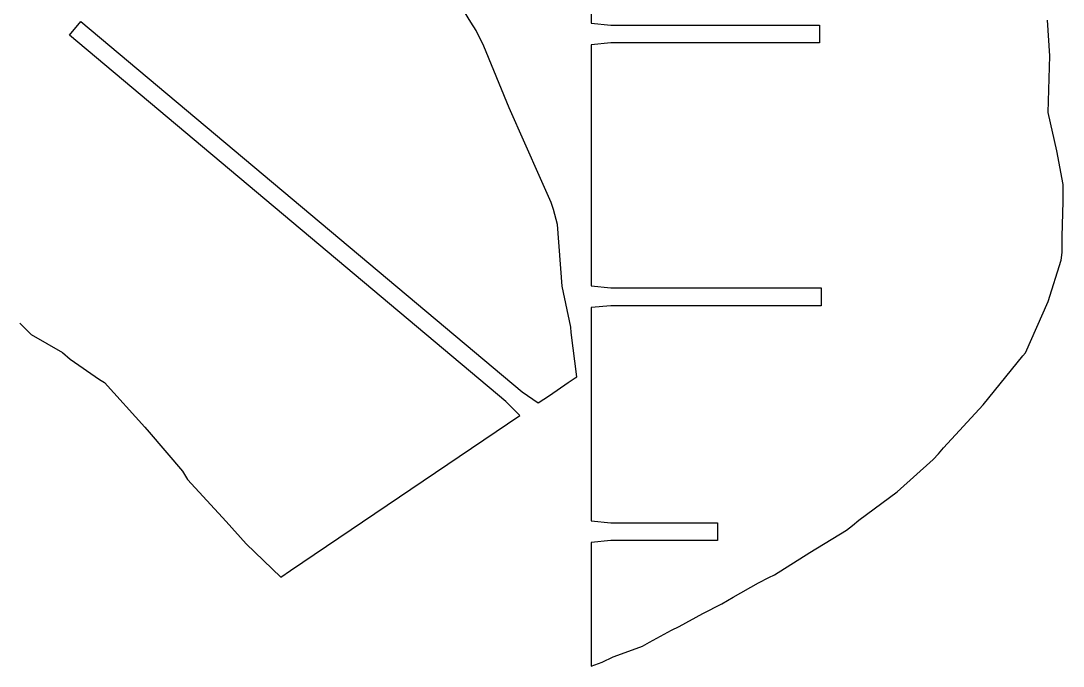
# Model space of a CAD drawing. Header units: inches. Extents: x -5 to 435, y 101 to 362.
# Drawn here: x 196.9 to 434.8, y 101.5 to 248.7 of the extents above; entities that cross this region are included whole.
import ezdxf

# ---------------------------------------------------------------- set-up
doc = ezdxf.new("R2010")
doc.units = ezdxf.units.IN
doc.header["$MEASUREMENT"] = 0
doc.layers.add('boundary', color=7, linetype='Continuous')

# ---------------------------------------------------------------- blocks, each defined once
blk = doc.blocks.new('block 39')
at = {"layer": 'boundary', "color": 5, "lineweight": 25, "true_color": 0x0000ff}
for points in [[(196.7, 179.73), (199.29, 177.18)], [(196.7, 179.73), (199.29, 177.18)], [(196.7, 179.73), (196.7, 179.73)], [(199.29, 177.18), (199.29, 177.18)]]:
    blk.add_lwpolyline(points, dxfattribs=at)
blk = doc.blocks.new('block 40')
at = {"layer": 'boundary', "color": 5, "lineweight": 25, "true_color": 0x0000ff}
for points in [[(199.29, 177.18), (206.43, 173.02)], [(199.29, 177.18), (206.43, 173.02)], [(199.29, 177.18), (199.29, 177.18)], [(206.43, 173.02), (206.43, 173.02)]]:
    blk.add_lwpolyline(points, dxfattribs=at)
blk = doc.blocks.new('block 41')
at = {"layer": 'boundary', "color": 5, "lineweight": 25, "true_color": 0x0000ff}
for points in [[(206.43, 173.02), (208.18, 171.53)], [(206.43, 173.02), (208.18, 171.53)], [(206.43, 173.02), (206.43, 173.02)], [(208.18, 171.53), (208.18, 171.53)]]:
    blk.add_lwpolyline(points, dxfattribs=at)
blk = doc.blocks.new('block 42')
at = {"layer": 'boundary', "color": 5, "lineweight": 25, "true_color": 0x0000ff}
for points in [[(208.18, 171.53), (214.85, 166.88)], [(208.18, 171.53), (214.85, 166.88)], [(208.18, 171.53), (208.18, 171.53)], [(214.85, 166.88), (214.85, 166.88)]]:
    blk.add_lwpolyline(points, dxfattribs=at)
blk = doc.blocks.new('block 43')
at = {"layer": 'boundary', "color": 5, "lineweight": 25, "true_color": 0x0000ff}
for points in [[(214.85, 166.88), (216.03, 166.19)], [(214.85, 166.88), (216.03, 166.19)], [(214.85, 166.88), (214.85, 166.88)], [(216.03, 166.19), (216.03, 166.19)]]:
    blk.add_lwpolyline(points, dxfattribs=at)
blk = doc.blocks.new('block 44')
at = {"layer": 'boundary', "color": 5, "lineweight": 25, "true_color": 0x0000ff}
for points in [[(216.03, 166.19), (225.19, 156.04)], [(216.03, 166.19), (225.19, 156.04)], [(216.03, 166.19), (216.03, 166.19)], [(225.19, 156.04), (225.19, 156.04)]]:
    blk.add_lwpolyline(points, dxfattribs=at)
blk = doc.blocks.new('block 45')
at = {"layer": 'boundary', "color": 5, "lineweight": 25, "true_color": 0x0000ff}
for points in [[(225.19, 156.04), (226.2, 154.86)], [(225.19, 156.04), (226.2, 154.86)], [(225.19, 156.04), (225.19, 156.04)], [(226.2, 154.86), (226.2, 154.86)]]:
    blk.add_lwpolyline(points, dxfattribs=at)
blk = doc.blocks.new('block 46')
at = {"layer": 'boundary', "color": 5, "lineweight": 25, "true_color": 0x0000ff}
for points in [[(226.2, 154.86), (233.79, 146.01)], [(226.2, 154.86), (233.79, 146.01)], [(226.2, 154.86), (226.2, 154.86)], [(233.79, 146.01), (233.79, 146.01)]]:
    blk.add_lwpolyline(points, dxfattribs=at)
blk = doc.blocks.new('block 47')
at = {"layer": 'boundary', "color": 5, "lineweight": 25, "true_color": 0x0000ff}
for points in [[(233.79, 146.01), (234.9, 144.06)], [(233.79, 146.01), (234.9, 144.06)], [(233.79, 146.01), (233.79, 146.01)], [(234.9, 144.06), (234.9, 144.06)]]:
    blk.add_lwpolyline(points, dxfattribs=at)
blk = doc.blocks.new('block 48')
at = {"layer": 'boundary', "color": 5, "lineweight": 25, "true_color": 0x0000ff}
for points in [[(234.9, 144.06), (243.75, 134.49)], [(234.9, 144.06), (243.75, 134.49)], [(234.9, 144.06), (234.9, 144.06)], [(243.75, 134.49), (243.75, 134.49)]]:
    blk.add_lwpolyline(points, dxfattribs=at)
blk = doc.blocks.new('block 49')
at = {"layer": 'boundary', "color": 5, "lineweight": 25, "true_color": 0x0000ff}
for points in [[(243.75, 134.49), (248.31, 129.4)], [(243.75, 134.49), (248.31, 129.4)], [(243.75, 134.49), (243.75, 134.49)], [(248.31, 129.4), (248.31, 129.4)]]:
    blk.add_lwpolyline(points, dxfattribs=at)
blk = doc.blocks.new('block 50')
at = {"layer": 'boundary', "color": 5, "lineweight": 25, "true_color": 0x0000ff}
for points in [[(248.31, 129.4), (256.22, 121.79)], [(248.31, 129.4), (256.22, 121.79)], [(248.31, 129.4), (248.31, 129.4)], [(256.22, 121.79), (256.22, 121.79)]]:
    blk.add_lwpolyline(points, dxfattribs=at)
blk = doc.blocks.new('block 51')
at = {"layer": 'boundary', "color": 5, "lineweight": 25, "true_color": 0x0000ff}
for points in [[(256.22, 121.79), (258.45, 123.29)], [(256.22, 121.79), (258.45, 123.29)], [(256.22, 121.79), (256.22, 121.79)], [(258.45, 123.29), (258.45, 123.29)]]:
    blk.add_lwpolyline(points, dxfattribs=at)
blk = doc.blocks.new('block 52')
at = {"layer": 'boundary', "color": 5, "lineweight": 25, "true_color": 0x0000ff}
for points in [[(258.45, 123.29), (310.74, 158.69)], [(258.45, 123.29), (310.74, 158.69)], [(310.74, 158.69), (310.74, 158.69)], [(258.45, 123.29), (258.45, 123.29)]]:
    blk.add_lwpolyline(points, dxfattribs=at)
blk = doc.blocks.new('block 53')
at = {"layer": 'boundary', "color": 5, "lineweight": 25, "true_color": 0x0000ff}
for points in [[(310.74, 158.69), (307.61, 161.89)], [(310.74, 158.69), (307.61, 161.89)], [(307.61, 161.89), (307.61, 161.89)], [(310.74, 158.69), (310.74, 158.69)]]:
    blk.add_lwpolyline(points, dxfattribs=at)
blk = doc.blocks.new('block 54')
at = {"layer": 'boundary', "color": 5, "lineweight": 25, "true_color": 0x0000ff}
for points in [[(307.61, 161.89), (208.03, 245.44)], [(307.61, 161.89), (208.03, 245.44)], [(208.03, 245.44), (208.03, 245.44)], [(307.61, 161.89), (307.61, 161.89)]]:
    blk.add_lwpolyline(points, dxfattribs=at)
blk = doc.blocks.new('block 55')
at = {"layer": 'boundary', "color": 5, "lineweight": 25, "true_color": 0x0000ff}
for points in [[(208.03, 245.44), (210.63, 248.55)], [(208.03, 245.44), (210.63, 248.55)], [(210.63, 248.55), (210.63, 248.55)], [(208.03, 245.44), (208.03, 245.44)]]:
    blk.add_lwpolyline(points, dxfattribs=at)
blk = doc.blocks.new('block 56')
at = {"layer": 'boundary', "color": 5, "lineweight": 25, "true_color": 0x0000ff}
for points in [[(210.63, 248.55), (311.29, 164.09)], [(210.63, 248.55), (311.29, 164.09)], [(210.63, 248.55), (210.63, 248.55)], [(311.29, 164.09), (311.29, 164.09)]]:
    blk.add_lwpolyline(points, dxfattribs=at)
blk = doc.blocks.new('block 57')
at = {"layer": 'boundary', "color": 5, "lineweight": 25, "true_color": 0x0000ff}
for points in [[(311.29, 164.09), (314.98, 161.56)], [(311.29, 164.09), (314.98, 161.56)], [(311.29, 164.09), (311.29, 164.09)], [(314.98, 161.56), (314.98, 161.56)]]:
    blk.add_lwpolyline(points, dxfattribs=at)
blk = doc.blocks.new('block 58')
at = {"layer": 'boundary', "color": 5, "lineweight": 25, "true_color": 0x0000ff}
for points in [[(314.98, 161.56), (317.51, 163.27)], [(314.98, 161.56), (317.51, 163.27)], [(317.51, 163.27), (317.51, 163.27)], [(314.98, 161.56), (314.98, 161.56)]]:
    blk.add_lwpolyline(points, dxfattribs=at)
blk = doc.blocks.new('block 59')
at = {"layer": 'boundary', "color": 5, "lineweight": 25, "true_color": 0x0000ff}
for points in [[(317.51, 163.27), (321.8, 166.18)], [(317.51, 163.27), (321.8, 166.18)], [(321.8, 166.18), (321.8, 166.18)], [(317.51, 163.27), (317.51, 163.27)]]:
    blk.add_lwpolyline(points, dxfattribs=at)
blk = doc.blocks.new('block 60')
at = {"layer": 'boundary', "color": 5, "lineweight": 25, "true_color": 0x0000ff}
for points in [[(321.8, 166.18), (322.94, 166.95)], [(321.8, 166.18), (322.94, 166.95)], [(322.94, 166.95), (322.94, 166.95)], [(321.8, 166.18), (321.8, 166.18)]]:
    blk.add_lwpolyline(points, dxfattribs=at)
blk = doc.blocks.new('block 61')
at = {"layer": 'boundary', "color": 5, "lineweight": 25, "true_color": 0x0000ff}
for points in [[(322.94, 166.95), (323.38, 167.24)], [(322.94, 166.95), (323.38, 167.24)], [(322.94, 166.95), (322.94, 166.95)], [(323.38, 167.24), (323.38, 167.24)]]:
    blk.add_lwpolyline(points, dxfattribs=at)
blk = doc.blocks.new('block 62')
at = {"layer": 'boundary', "color": 5, "lineweight": 25, "true_color": 0x0000ff}
for points in [[(323.38, 167.24), (323.8, 167.53)], [(323.38, 167.24), (323.8, 167.53)], [(323.38, 167.24), (323.38, 167.24)], [(323.8, 167.53), (323.8, 167.53)]]:
    blk.add_lwpolyline(points, dxfattribs=at)
blk = doc.blocks.new('block 63')
at = {"layer": 'boundary', "color": 5, "lineweight": 25, "true_color": 0x0000ff}
for points in [[(323.8, 167.53), (322.51, 177.62)], [(323.8, 167.53), (322.51, 177.62)], [(322.51, 177.62), (322.51, 177.62)], [(323.8, 167.53), (323.8, 167.53)]]:
    blk.add_lwpolyline(points, dxfattribs=at)
blk = doc.blocks.new('block 64')
at = {"layer": 'boundary', "color": 5, "lineweight": 25, "true_color": 0x0000ff}
for points in [[(322.51, 177.62), (322.38, 178.81)], [(322.51, 177.62), (322.38, 178.81)], [(322.38, 178.81), (322.38, 178.81)], [(322.51, 177.62), (322.51, 177.62)]]:
    blk.add_lwpolyline(points, dxfattribs=at)
blk = doc.blocks.new('block 65')
at = {"layer": 'boundary', "color": 5, "lineweight": 25, "true_color": 0x0000ff}
for points in [[(322.38, 178.81), (320.45, 188.22)], [(322.38, 178.81), (320.45, 188.22)], [(320.45, 188.22), (320.45, 188.22)], [(322.38, 178.81), (322.38, 178.81)]]:
    blk.add_lwpolyline(points, dxfattribs=at)
blk = doc.blocks.new('block 66')
at = {"layer": 'boundary', "color": 5, "lineweight": 25, "true_color": 0x0000ff}
for points in [[(320.45, 188.22), (319.4, 202.29)], [(320.45, 188.22), (319.4, 202.29)], [(319.4, 202.29), (319.4, 202.29)], [(320.45, 188.22), (320.45, 188.22)]]:
    blk.add_lwpolyline(points, dxfattribs=at)
blk = doc.blocks.new('block 67')
at = {"layer": 'boundary', "color": 5, "lineweight": 25, "true_color": 0x0000ff}
for points in [[(319.4, 202.29), (318.43, 205.71)], [(319.4, 202.29), (318.43, 205.71)], [(318.43, 205.71), (318.43, 205.71)], [(319.4, 202.29), (319.4, 202.29)]]:
    blk.add_lwpolyline(points, dxfattribs=at)
blk = doc.blocks.new('block 68')
at = {"layer": 'boundary', "color": 5, "lineweight": 25, "true_color": 0x0000ff}
for points in [[(318.43, 205.71), (317.96, 207.3)], [(318.43, 205.71), (317.96, 207.3)], [(317.96, 207.3), (317.96, 207.3)], [(318.43, 205.71), (318.43, 205.71)]]:
    blk.add_lwpolyline(points, dxfattribs=at)
blk = doc.blocks.new('block 69')
at = {"layer": 'boundary', "color": 5, "lineweight": 25, "true_color": 0x0000ff}
for points in [[(317.96, 207.3), (315.49, 212.76)], [(317.96, 207.3), (315.49, 212.76)], [(315.49, 212.76), (315.49, 212.76)], [(317.96, 207.3), (317.96, 207.3)]]:
    blk.add_lwpolyline(points, dxfattribs=at)
blk = doc.blocks.new('block 70')
at = {"layer": 'boundary', "color": 5, "lineweight": 25, "true_color": 0x0000ff}
for points in [[(315.49, 212.76), (308.32, 228.91)], [(315.49, 212.76), (308.32, 228.91)], [(308.32, 228.91), (308.32, 228.91)], [(315.49, 212.76), (315.49, 212.76)]]:
    blk.add_lwpolyline(points, dxfattribs=at)
blk = doc.blocks.new('block 71')
at = {"layer": 'boundary', "color": 5, "lineweight": 25, "true_color": 0x0000ff}
for points in [[(308.32, 228.91), (302.59, 242.99)], [(308.32, 228.91), (302.59, 242.99)], [(302.59, 242.99), (302.59, 242.99)], [(308.32, 228.91), (308.32, 228.91)]]:
    blk.add_lwpolyline(points, dxfattribs=at)
blk = doc.blocks.new('block 72')
at = {"layer": 'boundary', "color": 5, "lineweight": 25, "true_color": 0x0000ff}
for points in [[(302.59, 242.99), (300.79, 246.49)], [(302.59, 242.99), (300.79, 246.49)], [(300.79, 246.49), (300.79, 246.49)], [(302.59, 242.99), (302.59, 242.99)]]:
    blk.add_lwpolyline(points, dxfattribs=at)
blk = doc.blocks.new('block 73')
at = {"layer": 'boundary', "color": 5, "lineweight": 25, "true_color": 0x0000ff}
for points in [[(300.79, 246.49), (299.57, 248.46)], [(300.79, 246.49), (299.57, 248.46)], [(299.57, 248.46), (299.57, 248.46)], [(300.79, 246.49), (300.79, 246.49)]]:
    blk.add_lwpolyline(points, dxfattribs=at)
blk = doc.blocks.new('block 74')
at = {"layer": 'boundary', "color": 5, "lineweight": 25, "true_color": 0x0000ff}
for points in [[(299.57, 248.46), (291.45, 261.83)], [(299.57, 248.46), (291.45, 261.83)], [(291.45, 261.83), (291.45, 261.83)], [(299.57, 248.46), (299.57, 248.46)]]:
    blk.add_lwpolyline(points, dxfattribs=at)
blk = doc.blocks.new('block 149')
at = {"layer": 'boundary', "color": 5, "lineweight": 25, "true_color": 0x0000ff}
for points in [[(327.08, 296.65), (327.08, 248.2)], [(327.08, 296.65), (327.08, 248.2)], [(327.08, 296.65), (327.08, 296.65)], [(327.08, 248.2), (327.08, 248.2)]]:
    blk.add_lwpolyline(points, dxfattribs=at)
blk = doc.blocks.new('block 150')
at = {"layer": 'boundary', "color": 5, "lineweight": 25, "true_color": 0x0000ff}
for points in [[(327.08, 248.2), (331.54, 247.76)], [(327.08, 248.2), (331.54, 247.76)], [(327.08, 248.2), (327.08, 248.2)], [(331.54, 247.76), (331.54, 247.76)]]:
    blk.add_lwpolyline(points, dxfattribs=at)
blk = doc.blocks.new('block 151')
at = {"layer": 'boundary', "color": 5, "lineweight": 25, "true_color": 0x0000ff}
for points in [[(331.54, 247.76), (379.12, 247.76)], [(331.54, 247.76), (379.12, 247.76)], [(331.54, 247.76), (331.54, 247.76)], [(379.12, 247.76), (379.12, 247.76)]]:
    blk.add_lwpolyline(points, dxfattribs=at)
blk = doc.blocks.new('block 152')
at = {"layer": 'boundary', "color": 5, "lineweight": 25, "true_color": 0x0000ff}
for points in [[(379.12, 247.76), (379.12, 243.71)], [(379.12, 247.76), (379.12, 243.71)], [(379.12, 247.76), (379.12, 247.76)], [(379.12, 243.71), (379.12, 243.71)]]:
    blk.add_lwpolyline(points, dxfattribs=at)
blk = doc.blocks.new('block 153')
at = {"layer": 'boundary', "color": 5, "lineweight": 25, "true_color": 0x0000ff}
for points in [[(379.12, 243.71), (331.54, 243.71)], [(379.12, 243.71), (331.54, 243.71)], [(331.54, 243.71), (331.54, 243.71)], [(379.12, 243.71), (379.12, 243.71)]]:
    blk.add_lwpolyline(points, dxfattribs=at)
blk = doc.blocks.new('block 154')
at = {"layer": 'boundary', "color": 5, "lineweight": 25, "true_color": 0x0000ff}
for points in [[(331.54, 243.71), (327.08, 243.27)], [(331.54, 243.71), (327.08, 243.27)], [(327.08, 243.27), (327.08, 243.27)], [(331.54, 243.71), (331.54, 243.71)]]:
    blk.add_lwpolyline(points, dxfattribs=at)
blk = doc.blocks.new('block 155')
at = {"layer": 'boundary', "color": 5, "lineweight": 25, "true_color": 0x0000ff}
for points in [[(327.08, 243.27), (327.08, 188.23)], [(327.08, 243.27), (327.08, 188.23)], [(327.08, 243.27), (327.08, 243.27)], [(327.08, 188.23), (327.08, 188.23)]]:
    blk.add_lwpolyline(points, dxfattribs=at)
blk = doc.blocks.new('block 156')
at = {"layer": 'boundary', "color": 5, "lineweight": 25, "true_color": 0x0000ff}
for points in [[(327.08, 188.23), (331.54, 187.79)], [(327.08, 188.23), (331.54, 187.79)], [(327.08, 188.23), (327.08, 188.23)], [(331.54, 187.79), (331.54, 187.79)]]:
    blk.add_lwpolyline(points, dxfattribs=at)
blk = doc.blocks.new('block 157')
at = {"layer": 'boundary', "color": 5, "lineweight": 25, "true_color": 0x0000ff}
for points in [[(331.54, 187.79), (379.53, 187.79)], [(331.54, 187.79), (379.53, 187.79)], [(331.54, 187.79), (331.54, 187.79)], [(379.53, 187.79), (379.53, 187.79)]]:
    blk.add_lwpolyline(points, dxfattribs=at)
blk = doc.blocks.new('block 158')
at = {"layer": 'boundary', "color": 5, "lineweight": 25, "true_color": 0x0000ff}
for points in [[(379.53, 187.79), (379.53, 183.74)], [(379.53, 187.79), (379.53, 183.74)], [(379.53, 187.79), (379.53, 187.79)], [(379.53, 183.74), (379.53, 183.74)]]:
    blk.add_lwpolyline(points, dxfattribs=at)
blk = doc.blocks.new('block 159')
at = {"layer": 'boundary', "color": 5, "lineweight": 25, "true_color": 0x0000ff}
for points in [[(379.53, 183.74), (331.54, 183.74)], [(379.53, 183.74), (331.54, 183.74)], [(331.54, 183.74), (331.54, 183.74)], [(379.53, 183.74), (379.53, 183.74)]]:
    blk.add_lwpolyline(points, dxfattribs=at)
blk = doc.blocks.new('block 160')
at = {"layer": 'boundary', "color": 5, "lineweight": 25, "true_color": 0x0000ff}
for points in [[(331.54, 183.74), (327.08, 183.3)], [(331.54, 183.74), (327.08, 183.3)], [(327.08, 183.3), (327.08, 183.3)], [(331.54, 183.74), (331.54, 183.74)]]:
    blk.add_lwpolyline(points, dxfattribs=at)
blk = doc.blocks.new('block 161')
at = {"layer": 'boundary', "color": 5, "lineweight": 25, "true_color": 0x0000ff}
for points in [[(327.08, 183.3), (327.08, 134.65)], [(327.08, 183.3), (327.08, 134.65)], [(327.08, 183.3), (327.08, 183.3)], [(327.08, 134.65), (327.08, 134.65)]]:
    blk.add_lwpolyline(points, dxfattribs=at)
blk = doc.blocks.new('block 162')
at = {"layer": 'boundary', "color": 5, "lineweight": 25, "true_color": 0x0000ff}
for points in [[(327.08, 134.65), (331.54, 134.21)], [(327.08, 134.65), (331.54, 134.21)], [(327.08, 134.65), (327.08, 134.65)], [(331.54, 134.21), (331.54, 134.21)]]:
    blk.add_lwpolyline(points, dxfattribs=at)
blk = doc.blocks.new('block 163')
at = {"layer": 'boundary', "color": 5, "lineweight": 25, "true_color": 0x0000ff}
for points in [[(331.54, 134.21), (355.91, 134.21)], [(331.54, 134.21), (355.91, 134.21)], [(331.54, 134.21), (331.54, 134.21)], [(355.91, 134.21), (355.91, 134.21)]]:
    blk.add_lwpolyline(points, dxfattribs=at)
blk = doc.blocks.new('block 164')
at = {"layer": 'boundary', "color": 5, "lineweight": 25, "true_color": 0x0000ff}
for points in [[(355.91, 134.21), (355.91, 130.15)], [(355.91, 134.21), (355.91, 130.15)], [(355.91, 134.21), (355.91, 134.21)], [(355.91, 130.15), (355.91, 130.15)]]:
    blk.add_lwpolyline(points, dxfattribs=at)
blk = doc.blocks.new('block 165')
at = {"layer": 'boundary', "color": 5, "lineweight": 25, "true_color": 0x0000ff}
for points in [[(355.91, 130.15), (331.54, 130.15)], [(355.91, 130.15), (331.54, 130.15)], [(331.54, 130.15), (331.54, 130.15)], [(355.91, 130.15), (355.91, 130.15)]]:
    blk.add_lwpolyline(points, dxfattribs=at)
blk = doc.blocks.new('block 166')
at = {"layer": 'boundary', "color": 5, "lineweight": 25, "true_color": 0x0000ff}
for points in [[(331.54, 130.15), (327.08, 129.71)], [(331.54, 130.15), (327.08, 129.71)], [(327.08, 129.71), (327.08, 129.71)], [(331.54, 130.15), (331.54, 130.15)]]:
    blk.add_lwpolyline(points, dxfattribs=at)
blk = doc.blocks.new('block 167')
at = {"layer": 'boundary', "color": 5, "lineweight": 25, "true_color": 0x0000ff}
for points in [[(327.08, 129.71), (327.08, 101.49)], [(327.08, 129.71), (327.08, 101.49)], [(327.08, 129.71), (327.08, 129.71)], [(327.08, 101.49), (327.08, 101.49)]]:
    blk.add_lwpolyline(points, dxfattribs=at)
blk = doc.blocks.new('block 168')
at = {"layer": 'boundary', "color": 5, "lineweight": 25, "true_color": 0x0000ff}
for points in [[(327.08, 101.49), (329.58, 102.38)], [(327.08, 101.49), (329.58, 102.38)], [(329.58, 102.38), (329.58, 102.38)], [(327.08, 101.49), (327.08, 101.49)]]:
    blk.add_lwpolyline(points, dxfattribs=at)
blk = doc.blocks.new('block 169')
at = {"layer": 'boundary', "color": 5, "lineweight": 25, "true_color": 0x0000ff}
for points in [[(329.58, 102.38), (332.06, 103.59)], [(329.58, 102.38), (332.06, 103.59)], [(329.58, 102.38), (329.58, 102.38)], [(332.06, 103.59), (332.06, 103.59)]]:
    blk.add_lwpolyline(points, dxfattribs=at)
blk = doc.blocks.new('block 170')
at = {"layer": 'boundary', "color": 5, "lineweight": 25, "true_color": 0x0000ff}
for points in [[(332.06, 103.59), (338.19, 105.79)], [(332.06, 103.59), (338.19, 105.79)], [(338.19, 105.79), (338.19, 105.79)], [(332.06, 103.59), (332.06, 103.59)]]:
    blk.add_lwpolyline(points, dxfattribs=at)
blk = doc.blocks.new('block 171')
at = {"layer": 'boundary', "color": 5, "lineweight": 25, "true_color": 0x0000ff}
for points in [[(338.19, 105.79), (338.75, 106.08)], [(338.19, 105.79), (338.75, 106.08)], [(338.19, 105.79), (338.19, 105.79)], [(338.75, 106.08), (338.75, 106.08)]]:
    blk.add_lwpolyline(points, dxfattribs=at)
blk = doc.blocks.new('block 172')
at = {"layer": 'boundary', "color": 5, "lineweight": 25, "true_color": 0x0000ff}
for points in [[(338.75, 106.08), (340.34, 106.99)], [(338.75, 106.08), (340.34, 106.99)], [(338.75, 106.08), (338.75, 106.08)], [(340.34, 106.99), (340.34, 106.99)]]:
    blk.add_lwpolyline(points, dxfattribs=at)
blk = doc.blocks.new('block 173')
at = {"layer": 'boundary', "color": 5, "lineweight": 25, "true_color": 0x0000ff}
for points in [[(340.34, 106.99), (345.4, 109.69)], [(340.34, 106.99), (345.4, 109.69)], [(345.4, 109.69), (345.4, 109.69)], [(340.34, 106.99), (340.34, 106.99)]]:
    blk.add_lwpolyline(points, dxfattribs=at)
blk = doc.blocks.new('block 174')
at = {"layer": 'boundary', "color": 5, "lineweight": 25, "true_color": 0x0000ff}
for points in [[(345.4, 109.69), (347.12, 110.54)], [(345.4, 109.69), (347.12, 110.54)], [(345.4, 109.69), (345.4, 109.69)], [(347.12, 110.54), (347.12, 110.54)]]:
    blk.add_lwpolyline(points, dxfattribs=at)
blk = doc.blocks.new('block 175')
at = {"layer": 'boundary', "color": 5, "lineweight": 25, "true_color": 0x0000ff}
for points in [[(347.12, 110.54), (352.52, 113.51)], [(347.12, 110.54), (352.52, 113.51)], [(352.52, 113.51), (352.52, 113.51)], [(347.12, 110.54), (347.12, 110.54)]]:
    blk.add_lwpolyline(points, dxfattribs=at)
blk = doc.blocks.new('block 176')
at = {"layer": 'boundary', "color": 5, "lineweight": 25, "true_color": 0x0000ff}
for points in [[(352.52, 113.51), (356.84, 115.7)], [(352.52, 113.51), (356.84, 115.7)], [(356.84, 115.7), (356.84, 115.7)], [(352.52, 113.51), (352.52, 113.51)]]:
    blk.add_lwpolyline(points, dxfattribs=at)
blk = doc.blocks.new('block 177')
at = {"layer": 'boundary', "color": 5, "lineweight": 25, "true_color": 0x0000ff}
for points in [[(356.84, 115.7), (359.47, 117.24)], [(356.84, 115.7), (359.47, 117.24)], [(359.47, 117.24), (359.47, 117.24)], [(356.84, 115.7), (356.84, 115.7)]]:
    blk.add_lwpolyline(points, dxfattribs=at)
blk = doc.blocks.new('block 178')
at = {"layer": 'boundary', "color": 5, "lineweight": 25, "true_color": 0x0000ff}
for points in [[(359.47, 117.24), (365.23, 120.52)], [(359.47, 117.24), (365.23, 120.52)], [(365.23, 120.52), (365.23, 120.52)], [(359.47, 117.24), (359.47, 117.24)]]:
    blk.add_lwpolyline(points, dxfattribs=at)
blk = doc.blocks.new('block 179')
at = {"layer": 'boundary', "color": 5, "lineweight": 25, "true_color": 0x0000ff}
for points in [[(365.23, 120.52), (367.61, 121.75)], [(365.23, 120.52), (367.61, 121.75)], [(367.61, 121.75), (367.61, 121.75)], [(365.23, 120.52), (365.23, 120.52)]]:
    blk.add_lwpolyline(points, dxfattribs=at)
blk = doc.blocks.new('block 180')
at = {"layer": 'boundary', "color": 5, "lineweight": 25, "true_color": 0x0000ff}
for points in [[(367.61, 121.75), (368.86, 122.32)], [(367.61, 121.75), (368.86, 122.32)], [(367.61, 121.75), (367.61, 121.75)], [(368.86, 122.32), (368.86, 122.32)]]:
    blk.add_lwpolyline(points, dxfattribs=at)
blk = doc.blocks.new('block 181')
at = {"layer": 'boundary', "color": 5, "lineweight": 25, "true_color": 0x0000ff}
for points in [[(368.86, 122.32), (376.98, 127.43)], [(368.86, 122.32), (376.98, 127.43)], [(376.98, 127.43), (376.98, 127.43)], [(368.86, 122.32), (368.86, 122.32)]]:
    blk.add_lwpolyline(points, dxfattribs=at)
blk = doc.blocks.new('block 182')
at = {"layer": 'boundary', "color": 5, "lineweight": 25, "true_color": 0x0000ff}
for points in [[(376.98, 127.43), (385.3, 132.5)], [(376.98, 127.43), (385.3, 132.5)], [(385.3, 132.5), (385.3, 132.5)], [(376.98, 127.43), (376.98, 127.43)]]:
    blk.add_lwpolyline(points, dxfattribs=at)
blk = doc.blocks.new('block 183')
at = {"layer": 'boundary', "color": 5, "lineweight": 25, "true_color": 0x0000ff}
for points in [[(385.3, 132.5), (386.66, 133.56)], [(385.3, 132.5), (386.66, 133.56)], [(386.66, 133.56), (386.66, 133.56)], [(385.3, 132.5), (385.3, 132.5)]]:
    blk.add_lwpolyline(points, dxfattribs=at)
blk = doc.blocks.new('block 184')
at = {"layer": 'boundary', "color": 5, "lineweight": 25, "true_color": 0x0000ff}
for points in [[(386.66, 133.56), (388.12, 134.83)], [(386.66, 133.56), (388.12, 134.83)], [(386.66, 133.56), (386.66, 133.56)], [(388.12, 134.83), (388.12, 134.83)]]:
    blk.add_lwpolyline(points, dxfattribs=at)
blk = doc.blocks.new('block 185')
at = {"layer": 'boundary', "color": 5, "lineweight": 25, "true_color": 0x0000ff}
for points in [[(388.12, 134.83), (396.87, 141.25)], [(388.12, 134.83), (396.87, 141.25)], [(396.87, 141.25), (396.87, 141.25)], [(388.12, 134.83), (388.12, 134.83)]]:
    blk.add_lwpolyline(points, dxfattribs=at)
blk = doc.blocks.new('block 186')
at = {"layer": 'boundary', "color": 5, "lineweight": 25, "true_color": 0x0000ff}
for points in [[(396.87, 141.25), (405.08, 148.66)], [(396.87, 141.25), (405.08, 148.66)], [(405.08, 148.66), (405.08, 148.66)], [(396.87, 141.25), (396.87, 141.25)]]:
    blk.add_lwpolyline(points, dxfattribs=at)
blk = doc.blocks.new('block 187')
at = {"layer": 'boundary', "color": 5, "lineweight": 25, "true_color": 0x0000ff}
for points in [[(405.08, 148.66), (406.31, 149.95)], [(405.08, 148.66), (406.31, 149.95)], [(406.31, 149.95), (406.31, 149.95)], [(405.08, 148.66), (405.08, 148.66)]]:
    blk.add_lwpolyline(points, dxfattribs=at)
blk = doc.blocks.new('block 188')
at = {"layer": 'boundary', "color": 5, "lineweight": 25, "true_color": 0x0000ff}
for points in [[(406.31, 149.95), (407.44, 151.33)], [(406.31, 149.95), (407.44, 151.33)], [(406.31, 149.95), (406.31, 149.95)], [(407.44, 151.33), (407.44, 151.33)]]:
    blk.add_lwpolyline(points, dxfattribs=at)
blk = doc.blocks.new('block 189')
at = {"layer": 'boundary', "color": 5, "lineweight": 25, "true_color": 0x0000ff}
for points in [[(407.44, 151.33), (416.53, 161.14)], [(407.44, 151.33), (416.53, 161.14)], [(416.53, 161.14), (416.53, 161.14)], [(407.44, 151.33), (407.44, 151.33)]]:
    blk.add_lwpolyline(points, dxfattribs=at)
blk = doc.blocks.new('block 190')
at = {"layer": 'boundary', "color": 5, "lineweight": 25, "true_color": 0x0000ff}
for points in [[(416.53, 161.14), (425.58, 172.29)], [(416.53, 161.14), (425.58, 172.29)], [(425.58, 172.29), (425.58, 172.29)], [(416.53, 161.14), (416.53, 161.14)]]:
    blk.add_lwpolyline(points, dxfattribs=at)
blk = doc.blocks.new('block 191')
at = {"layer": 'boundary', "color": 5, "lineweight": 25, "true_color": 0x0000ff}
for points in [[(425.58, 172.29), (426.13, 173.01)], [(425.58, 172.29), (426.13, 173.01)], [(425.58, 172.29), (425.58, 172.29)], [(426.13, 173.01), (426.13, 173.01)]]:
    blk.add_lwpolyline(points, dxfattribs=at)
blk = doc.blocks.new('block 192')
at = {"layer": 'boundary', "color": 5, "lineweight": 25, "true_color": 0x0000ff}
for points in [[(426.13, 173.01), (431.35, 184.67)], [(426.13, 173.01), (431.35, 184.67)], [(431.35, 184.67), (431.35, 184.67)], [(426.13, 173.01), (426.13, 173.01)]]:
    blk.add_lwpolyline(points, dxfattribs=at)
blk = doc.blocks.new('block 193')
at = {"layer": 'boundary', "color": 5, "lineweight": 25, "true_color": 0x0000ff}
for points in [[(431.35, 184.67), (434.31, 194.16)], [(431.35, 184.67), (434.31, 194.16)], [(434.31, 194.16), (434.31, 194.16)], [(431.35, 184.67), (431.35, 184.67)]]:
    blk.add_lwpolyline(points, dxfattribs=at)
blk = doc.blocks.new('block 194')
at = {"layer": 'boundary', "color": 5, "lineweight": 25, "true_color": 0x0000ff}
for points in [[(434.31, 194.16), (434.51, 195.87)], [(434.31, 194.16), (434.51, 195.87)], [(434.51, 195.87), (434.51, 195.87)], [(434.31, 194.16), (434.31, 194.16)]]:
    blk.add_lwpolyline(points, dxfattribs=at)
blk = doc.blocks.new('block 195')
at = {"layer": 'boundary', "color": 5, "lineweight": 25, "true_color": 0x0000ff}
for points in [[(434.51, 195.87), (434.51, 199.55)], [(434.51, 195.87), (434.51, 199.55)], [(434.51, 199.55), (434.51, 199.55)], [(434.51, 195.87), (434.51, 195.87)]]:
    blk.add_lwpolyline(points, dxfattribs=at)
blk = doc.blocks.new('block 196')
at = {"layer": 'boundary', "color": 5, "lineweight": 25, "true_color": 0x0000ff}
for points in [[(434.51, 199.55), (434.76, 207.53)], [(434.51, 199.55), (434.76, 207.53)], [(434.76, 207.53), (434.76, 207.53)], [(434.51, 199.55), (434.51, 199.55)]]:
    blk.add_lwpolyline(points, dxfattribs=at)
blk = doc.blocks.new('block 197')
at = {"layer": 'boundary', "color": 5, "lineweight": 25, "true_color": 0x0000ff}
for points in [[(434.76, 207.53), (434.75, 211.37)], [(434.76, 207.53), (434.75, 211.37)], [(434.75, 211.37), (434.75, 211.37)], [(434.76, 207.53), (434.76, 207.53)]]:
    blk.add_lwpolyline(points, dxfattribs=at)
blk = doc.blocks.new('block 198')
at = {"layer": 'boundary', "color": 5, "lineweight": 25, "true_color": 0x0000ff}
for points in [[(434.75, 211.37), (433.33, 219.08)], [(434.75, 211.37), (433.33, 219.08)], [(433.33, 219.08), (433.33, 219.08)], [(434.75, 211.37), (434.75, 211.37)]]:
    blk.add_lwpolyline(points, dxfattribs=at)
blk = doc.blocks.new('block 199')
at = {"layer": 'boundary', "color": 5, "lineweight": 25, "true_color": 0x0000ff}
for points in [[(433.33, 219.08), (431.35, 227.78)], [(433.33, 219.08), (431.35, 227.78)], [(431.35, 227.78), (431.35, 227.78)], [(433.33, 219.08), (433.33, 219.08)]]:
    blk.add_lwpolyline(points, dxfattribs=at)
blk = doc.blocks.new('block 200')
at = {"layer": 'boundary', "color": 5, "lineweight": 25, "true_color": 0x0000ff}
for points in [[(431.35, 227.78), (431.7, 240.76)], [(431.35, 227.78), (431.7, 240.76)], [(431.7, 240.76), (431.7, 240.76)], [(431.35, 227.78), (431.35, 227.78)]]:
    blk.add_lwpolyline(points, dxfattribs=at)
blk = doc.blocks.new('block 201')
at = {"layer": 'boundary', "color": 5, "lineweight": 25, "true_color": 0x0000ff}
for points in [[(431.7, 240.76), (431.16, 248.91)], [(431.7, 240.76), (431.16, 248.91)], [(431.16, 248.91), (431.16, 248.91)], [(431.7, 240.76), (431.7, 240.76)]]:
    blk.add_lwpolyline(points, dxfattribs=at)

msp = doc.modelspace()

# ---------------------------------------------------------------- block references
at = {"layer": 'boundary'}
for name in ['block 149', 'block 74', 'block 55', 'block 56', 'block 73', 'block 150', 'block 151', 'block 152', 'block 201', 'block 54', 'block 72', 'block 71', 'block 154', 'block 155', 'block 153', 'block 200', 'block 70', 'block 199', 'block 198', 'block 69', 'block 197', 'block 68', 'block 196', 'block 67', 'block 66', 'block 195', 'block 194', 'block 193', 'block 65', 'block 156', 'block 157', 'block 158', 'block 160', 'block 161', 'block 159', 'block 192', 'block 39', 'block 64', 'block 40', 'block 63', 'block 41', 'block 42', 'block 190', 'block 191', 'block 43', 'block 60', 'block 61', 'block 62', 'block 44', 'block 59', 'block 53', 'block 57', 'block 58', 'block 189', 'block 52', 'block 45', 'block 46', 'block 187', 'block 188', 'block 186', 'block 47', 'block 48', 'block 185', 'block 49', 'block 162', 'block 163', 'block 164', 'block 183', 'block 184', 'block 182', 'block 50', 'block 166', 'block 167', 'block 165', 'block 181', 'block 51', 'block 179', 'block 180', 'block 178', 'block 177', 'block 176', 'block 175', 'block 173', 'block 174', 'block 170', 'block 171', 'block 172', 'block 168', 'block 169']:
    msp.add_blockref(name, (0, 0), dxfattribs=at)

doc.saveas('drawing.dxf')
